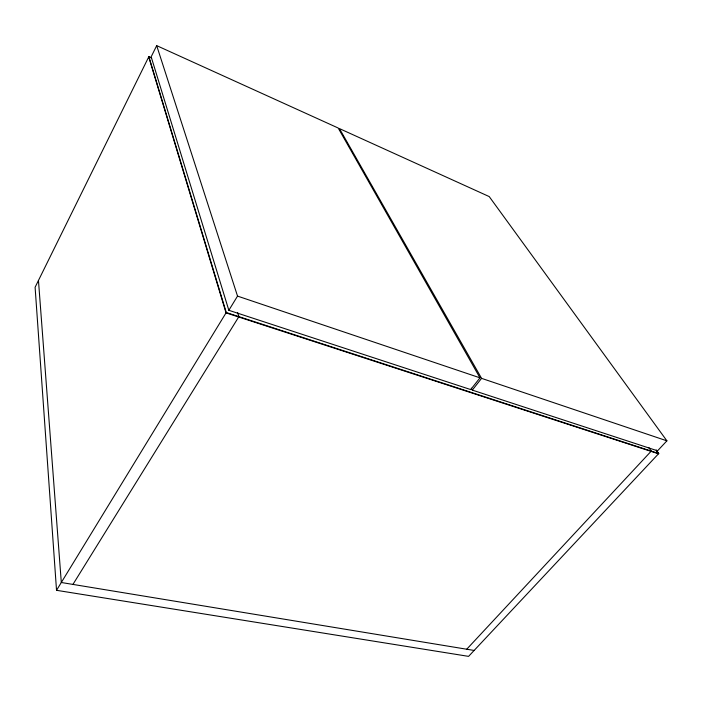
<?xml version="1.0" encoding="UTF-8"?>
<svg xmlns="http://www.w3.org/2000/svg" width="702" height="702" viewBox="0 0 702 702"><rect width="100%" height="100%" fill="white"/><g stroke="black" fill="none" stroke-linecap="round" stroke-linejoin="round"><path stroke-width="1.05" d="M151.579 57.836L148.868 56.625L35.1 287.267L56.529 590.312L468.585 656.37L658.748 453.536L656.212 449.956M156.695 45.63L151.158 56.818L228.843 310.302L470.717 389.575L479.975 377.825L338.188 128.018L156.695 45.63L237.53 296.104L228.843 310.302M56.529 590.312L226.263 312.513L148.868 56.625M72.938 584.415L238.899 316.628L237.574 312.451M472.314 390.101L481.572 378.36L339.435 128.589L489.215 196.578L666.9 440.83L657.563 450.816L472.314 390.101L471.253 388.18M466.725 649.227L651.263 451.096L648.745 447.516M474.131 650.447L61.311 582.502L38.461 280.449M226.263 312.513L658.748 453.536M237.53 296.104L479.975 377.825M481.572 378.36L666.9 440.83M150.535 57.722L148.719 56.915L226.044 312.881L658.502 453.799L656.598 451.114"/></g></svg>
